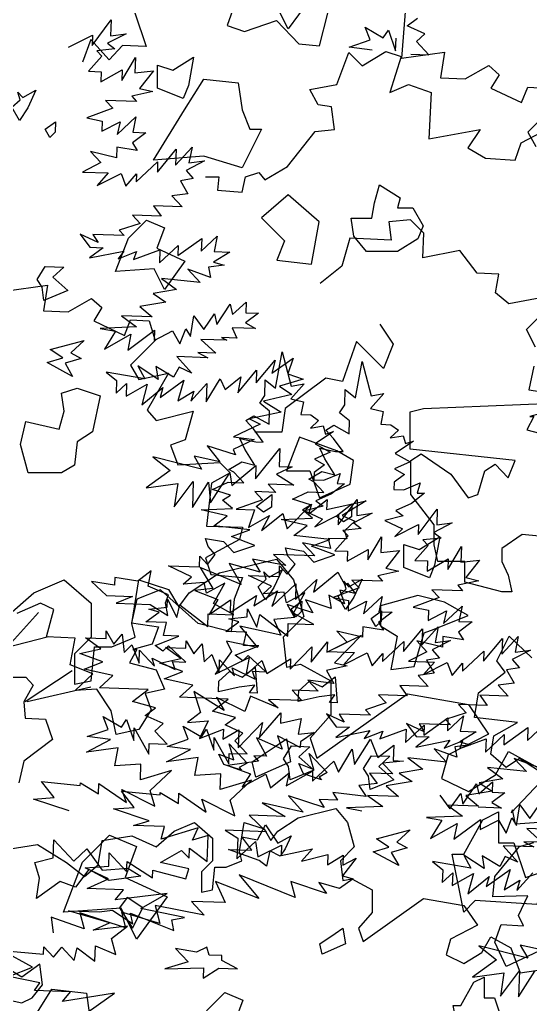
# Model space of a CAD drawing. Header units: inches. Extents: x -11 to 128, y 7 to 56.
# Drawn here: x 62.8205 to 63.0562, y 22.5156 to 22.9699 of the extents above; entities that cross this region are included whole.
import ezdxf

# ---------------------------------------------------------------- set-up
doc = ezdxf.new("R2010")
doc.units = ezdxf.units.IN
doc.header["$MEASUREMENT"] = 0
doc.layers.add('CAY', color=94, linetype='Continuous')
doc.layers.add('CAY-3', color=61, linetype='Continuous')
picture_1 = doc.add_image_def('image1.jpg', size_in_pixel=(1680, 1093))

# ---------------------------------------------------------------- blocks, each defined once
blk = doc.blocks.new('A$C76451831')
at = {"layer": 'CAY'}
for p, q in [((1479.9, 1929.8), (1538.3, 1944)), ((1538.3, 1944), (1555.9, 1922.7)), ((1448.6, 1909.2), (1479.9, 1929.8)), ((1288.9, 1909.2), (1320.1, 1922.7)), ((1320.1, 1922.7), (1347.8, 1898.6)), ((1389.7, 1877.9), (1396.8, 1922.7)), ((1396.8, 1922.7), (1427.4, 1912.7)), ((1427.4, 1912.7), (1438, 1895)), ((1555.9, 1922.7), (1566.6, 1885)), ((1261.1, 1885), (1288.9, 1909.2)), ((1438, 1895), (1448.6, 1909.2)), ((1347.8, 1898.6), (1347.8, 1863.8)), ((1566.6, 1885), (1545.3, 1863.8)), ((1393.2, 1863.8), (1389.7, 1877.9)), ((1347.8, 1863.8), (1330.7, 1846.6)), ((1369, 1853.7), (1393.2, 1863.8)), ((1545.3, 1863.8), (1548.9, 1833.1)), ((1347.8, 1818.9), (1351.4, 1853.7)), ((1351.4, 1853.7), (1369, 1853.7)), ((1330.7, 1846.6), (1330.7, 1815.4)), ((1548.9, 1833.1), (1563, 1836)), ((1563, 1836), (1594.3, 1818.9)), ((1330.7, 1815.4), (1347.8, 1818.9)), ((1594.3, 1818.9), (1594.3, 1784.1)), ((1580.1, 1739.3), (1673.3, 1805.4)), ((1673.3, 1805.4), (1735.8, 1794.7)), ((1735.8, 1794.7), (1756.4, 1764.1)), ((1594.3, 1784.1), (1573, 1759.9)), ((1756.4, 1764.1), (1715.1, 1742.8)), ((4659.2, 1730), (4666, 1767.4)), ((4666, 1767.4), (4675.2, 1732.1)), ((1573, 1759.9), (1580.1, 1739.3)), ((1715.1, 1742.8), (1708.1, 1718.6)), ((1763.5, 1722.2), (1777.1, 1746.4)), ((1777.1, 1746.4), (1808.3, 1729.3)), ((4648.1, 1722.6), (4648.6, 1738.5)), ((4648.6, 1738.5), (4659.2, 1730)), ((4688.4, 1734.4), (4674.7, 1719)), ((4675.2, 1732.1), (4688.4, 1734.4)), ((1735.8, 1705.1), (1763.5, 1722.2)), ((4642.8, 1714.7), (4648.1, 1722.6)), ((1708.1, 1718.6), (1735.8, 1705.1)), ((4653, 1706.2), (4642.8, 1714.7)), ((4674.7, 1719), (4687.7, 1715.8)), ((4687.7, 1715.8), (4685, 1702.8)), ((4628.6, 1696.6), (4636.9, 1701.7)), ((4636.9, 1701.7), (4652.5, 1693)), ((4652.5, 1693), (4653, 1706.2)), ((4685, 1702.8), (4695.4, 1702.4)), ((4695.4, 1702.4), (4703.4, 1696.7)), ((4636.5, 1688.1), (4628.6, 1696.6)), ((4703.4, 1696.7), (4694.9, 1688.8)), ((4694.9, 1688.8), (4708.2, 1691.1)), ((4708.2, 1691.1), (4710.6, 1682.8)), ((4646.4, 1674.6), (4636.5, 1688.1)), ((4718.8, 1685.3), (4699.8, 1672.8)), ((4710.6, 1682.8), (4718.8, 1685.3)), ((4627.6, 1667.1), (4622.5, 1678.2)), ((4622.5, 1678.2), (4638.7, 1674.9)), ((4638.7, 1674.9), (4646.4, 1674.6)), ((4699.8, 1672.8), (4715.4, 1664.1)), ((4637.9, 1650.9), (4627.6, 1667.1)), ((4715.4, 1664.1), (4699.3, 1656.9)), ((4611, 1646.4), (4624.4, 1654.1)), ((4624.4, 1654.1), (4637.9, 1650.9)), ((4709.5, 1651.1), (4698.8, 1643.4)), ((4699.3, 1656.9), (4709.5, 1651.1)), ((4616.3, 1643.5), (4611, 1646.4)), ((4626.4, 1632.7), (4616.3, 1643.5)), ((4698.8, 1643.4), (4698.5, 1635.7)), ((4708.9, 1635.3), (4725.5, 1642.4)), ((4725.5, 1642.4), (4722.4, 1632.1)), ((4594.4, 1625.7), (4610.5, 1633.3)), ((4610.5, 1633.3), (4626.4, 1632.7)), ((4698.5, 1635.7), (4708.9, 1635.3)), ((4730.1, 1631.8), (4716.6, 1621.4)), ((4722.4, 1632.1), (4730.1, 1631.8)), ((4612.8, 1620.1), (4594.4, 1625.7)), ((4604.5, 1614.9), (4612.8, 1620.1)), ((4716.6, 1621.4), (4700.5, 1614.3)), ((4615, 1606.4), (4604.5, 1614.9)), ((4700.5, 1614.3), (4708, 1608.6)), ((4723.6, 1589.4), (4743.1, 1615.5)), ((4743.1, 1615.5), (4742.6, 1599.2)), ((4582.8, 1604.8), (4615, 1606.4)), ((4609.3, 1598.9), (4582.8, 1604.8)), ((4708, 1608.6), (4689.3, 1603.8)), ((4689.3, 1603.8), (4707.5, 1595.4)), ((4699.6, 1587.6), (4724, 1599.9)), ((4724, 1599.9), (4723.6, 1589.4)), ((4758.5, 1601.4), (4739.6, 1591.6)), ((4742.6, 1599.2), (4758.5, 1601.4)), ((4595.8, 1588.5), (4609.3, 1598.9)), ((4707.5, 1595.4), (4699.6, 1587.6)), ((4739.6, 1591.6), (4747.1, 1585.9)), ((4632.8, 1584.5), (4595.8, 1588.5)), ((4614, 1577.4), (4632.8, 1584.5)), ((4747.1, 1585.9), (4728.4, 1583.8)), ((4728.4, 1583.8), (4733.7, 1578.2)), ((4587.2, 1575.6), (4605.7, 1572.3)), ((4589.7, 1567.4), (4587.2, 1575.6)), ((4605.7, 1572.3), (4616.2, 1561)), ((4637.7, 1568.4), (4614, 1577.4)), ((4733.7, 1578.2), (4720, 1562.8)), ((4754.1, 1553.5), (4768.1, 1577)), ((4768.1, 1577), (4767.5, 1561.2)), ((4589, 1548.8), (4597.1, 1559)), ((4597.1, 1559), (4589.7, 1567.4)), ((4616.2, 1561), (4637.7, 1568.4)), ((4720, 1562.8), (4733.1, 1562.4)), ((4732.8, 1552), (4754.5, 1564.3)), ((4733.1, 1562.4), (4732.8, 1552)), ((4754.5, 1564.3), (4754.1, 1553.5)), ((4767.5, 1561.2), (4786.6, 1563.2)), ((4786.6, 1563.2), (4772.4, 1545.1)), ((4580.8, 1546.4), (4581.1, 1557.2)), ((4581.1, 1557.2), (4589, 1548.8)), ((4572.7, 1536.2), (4549.1, 1547.5)), ((4549.1, 1547.5), (4580.8, 1546.4)), ((4785.9, 1541.9), (4764.4, 1537.2)), ((4772.4, 1545.1), (4785.9, 1541.9)), ((4564.3, 1528.4), (4572.7, 1536.2)), ((4585.6, 1530.3), (4564.3, 1528.4)), ((4588, 1519.4), (4585.6, 1530.3)), ((4606.9, 1529.6), (4588, 1519.4)), ((4595.3, 1508.7), (4606.9, 1529.6)), ((4769.2, 1531.6), (4737.5, 1532.7)), ((4737.5, 1532.7), (4745, 1524.8)), ((4764.4, 1537.2), (4769.2, 1531.6)), ((4745, 1524.8), (4718.3, 1514.8)), ((4547.6, 1504.9), (4547.9, 1513.1)), ((4547.9, 1513.1), (4557.6, 1494.1)), ((4616.2, 1497.1), (4595.3, 1508.7)), ((4718.3, 1514.8), (4734.1, 1511.6)), ((4734.1, 1511.6), (4733.7, 1501.1)), ((4733.7, 1501.1), (4752.6, 1510.9)), ((4749.5, 1497.9), (4768.7, 1515.8)), ((4752.6, 1510.9), (4749.5, 1497.9)), ((4768.7, 1515.8), (4765.4, 1500)), ((4525.8, 1489.8), (4539.3, 1499.8)), ((4528.9, 1502.9), (4547.6, 1504.9)), ((4539.3, 1499.8), (4528.9, 1502.9)), ((4557.6, 1494.1), (4560.8, 1507.2)), ((4560.8, 1507.2), (4589.5, 1484.9)), ((4589.5, 1484.9), (4589.9, 1498)), ((4589.9, 1498), (4616.2, 1497.1)), ((4779, 1499.6), (4765, 1489.2)), ((4765.4, 1500), (4779, 1499.6)), ((4547, 1489.1), (4525.8, 1489.8)), ((4543.8, 1475.6), (4547, 1489.1)), ((4765, 1489.2), (4770.2, 1481.3)), ((4484.8, 1472.7), (4485.1, 1480.4)), ((4485.1, 1480.4), (4492.8, 1466.9)), ((4722.1, 1480.2), (4732.6, 1469)), ((4748.6, 1473.9), (4722.1, 1480.2)), ((4749, 1484.7), (4748.6, 1473.9)), ((4770.2, 1481.3), (4749, 1484.7)), ((4790.7, 1459.3), (4810.1, 1482.6)), ((4809.5, 1466.3), (4826.5, 1484.8)), ((4810.1, 1482.6), (4809.5, 1466.3)), ((4826.5, 1484.8), (4823.2, 1468.6)), ((4463.6, 1473.4), (4484.8, 1472.7)), ((4479.5, 1462), (4463.6, 1473.4)), ((4492.8, 1466.9), (4501.3, 1477.1)), ((4501.3, 1477.1), (4503.4, 1458.4)), ((4535.3, 1465.5), (4559.7, 1475)), ((4559.7, 1475), (4543.8, 1475.6)), ((4732.6, 1469), (4713.7, 1459.2)), ((4769, 1449.1), (4791.1, 1469.7)), ((4791.1, 1469.7), (4790.7, 1459.3)), ((4839.1, 1470.7), (4820.2, 1461)), ((4823.2, 1468.6), (4839.1, 1470.7)), ((4458, 1457.3), (4479.5, 1462)), ((4481.7, 1448.7), (4458, 1457.3)), ((4503.4, 1458.4), (4511.4, 1466.3)), ((4511.4, 1466.3), (4518.8, 1447.4)), ((4518.8, 1447.4), (4519.3, 1460.6)), ((4519.3, 1460.6), (4534.6, 1444.2)), ((4543.3, 1459.7), (4535.3, 1465.5)), ((4548.9, 1465), (4543.3, 1459.7)), ((4566.9, 1448.5), (4548.9, 1465)), ((4713.7, 1459.2), (4740.4, 1458.3)), ((4740.4, 1458.3), (4729, 1445.5)), ((4729, 1445.5), (4753.5, 1457.8)), ((4753.5, 1457.8), (4758.5, 1444.5)), ((4758.5, 1444.5), (4769.3, 1457.3)), ((4769.3, 1457.3), (4769, 1449.1)), ((4820.2, 1461), (4827.6, 1452.5)), ((4462.4, 1441.3), (4481.7, 1448.7)), ((4534.6, 1444.2), (4532.2, 1452.4)), ((4532.2, 1452.4), (4555.8, 1440.7)), ((4555.8, 1440.7), (4553.3, 1449)), ((4553.3, 1449), (4566.9, 1448.5)), ((4827.6, 1452.5), (4814.4, 1450.3)), ((4814.4, 1450.3), (4822.1, 1436.9)), ((4491.7, 1434.8), (4462.4, 1441.3)), ((4478.1, 1422.1), (4491.7, 1434.8)), ((4822.1, 1436.9), (4805.7, 1434.7)), ((4805.7, 1434.7), (4816.2, 1423.5)), ((4528.3, 1420.4), (4478.1, 1422.1)), ((4512, 1407.8), (4528.3, 1420.4)), ((4786.8, 1424.5), (4794.5, 1413.8)), ((4816.2, 1423.5), (4786.8, 1424.5)), ((4535.8, 1401.5), (4512, 1407.8)), ((4794.5, 1413.8), (4765.1, 1414.8)), ((4765.1, 1414.8), (4773, 1406.4)), ((4525.1, 1393.7), (4535.8, 1401.5)), ((4773, 1406.4), (4751.5, 1399.4)), ((4751.5, 1399.4), (4756.7, 1393.8)), ((4487, 1379.2), (4482, 1392.5)), ((4482, 1392.5), (4500.7, 1381.4)), ((4500.7, 1381.4), (4505.9, 1389.4)), ((4505.9, 1389.4), (4513.4, 1367.9)), ((4543.4, 1385.4), (4525.1, 1393.7)), ((4711.4, 1395.4), (4721.4, 1381.9)), ((4729.7, 1386.6), (4711.4, 1395.4)), ((4724.6, 1394.9), (4729.7, 1386.6)), ((4756.7, 1393.8), (4724.6, 1394.9)), ((4811.7, 1373.3), (4836.3, 1391)), ((4835.9, 1377.9), (4852.3, 1393.2)), ((4836.3, 1391), (4835.9, 1377.9)), ((4852.3, 1393.2), (4849, 1377.4)), ((4465.5, 1371.8), (4487, 1379.2)), ((4513.4, 1367.9), (4513.8, 1381)), ((4513.8, 1381), (4528.7, 1353.7)), ((4535, 1377.5), (4543.4, 1385.4)), ((4547.7, 1363.9), (4535, 1377.5)), ((4735, 1381.4), (4721, 1371)), ((4721, 1371), (4756.1, 1378)), ((4721.4, 1381.9), (4735, 1381.4)), ((4756.1, 1378), (4750.4, 1370)), ((4750.4, 1370), (4769.3, 1377.5)), ((4766.3, 1369.4), (4793.3, 1379.4)), ((4769.3, 1377.5), (4766.3, 1369.4)), ((4792.9, 1365.8), (4812.1, 1383.7)), ((4793.3, 1379.4), (4792.9, 1365.8)), ((4812.1, 1383.7), (4811.7, 1373.3)), ((4865.3, 1376.9), (4848.6, 1366.6)), ((4849, 1377.4), (4865.3, 1376.9)), ((4464.9, 1355.9), (4489.4, 1368.7)), ((4489.4, 1368.7), (4465.5, 1371.8)), ((4848.6, 1366.6), (4859.4, 1363.5)), ((4497.2, 1360.3), (4464.9, 1355.9)), ((4493.9, 1341.8), (4497.2, 1360.3)), ((4528.7, 1353.7), (4529.1, 1364.6)), ((4529.1, 1364.6), (4547.7, 1363.9)), ((4822.1, 1359.3), (4834.8, 1345.7)), ((4845.4, 1350.8), (4822.1, 1359.3)), ((4859.4, 1363.5), (4843.5, 1361.3)), ((4843.5, 1361.3), (4845.4, 1350.8)), ((4834.8, 1345.7), (4795, 1349.9)), ((4795, 1349.9), (4810.5, 1338.4)), ((4520.7, 1343.6), (4493.9, 1341.8)), ((4520.1, 1327.3), (4520.7, 1343.6)), ((4552.2, 1337), (4520.1, 1327.3)), ((4530.1, 1316.5), (4552.2, 1337)), ((4810.5, 1338.4), (4786.3, 1334.3)), ((4431.5, 1309.1), (4418.5, 1325.8)), ((4418.5, 1325.8), (4458.3, 1321.7)), ((4786.3, 1334.3), (4799.6, 1325.7)), ((4458.3, 1321.7), (4458.4, 1324.4)), ((4458.4, 1324.4), (4477, 1312.9)), ((4477, 1312.9), (4477.4, 1323.8)), ((4477.4, 1323.8), (4505.7, 1304.2)), ((4501.2, 1317.5), (4535, 1300.5)), ((4505.7, 1304.2), (4501.2, 1317.5)), ((4535, 1300.5), (4530.1, 1316.5)), ((4799.6, 1325.7), (4772.7, 1321.2)), ((4772.7, 1321.2), (4785.5, 1310.3)), ((4851.8, 1302.5), (4865.7, 1323.4)), ((4865.7, 1323.4), (4868.1, 1312.9)), ((4868.1, 1312.9), (4882.1, 1325.5)), ((4882.1, 1325.5), (4881.7, 1314.6)), ((4410.2, 1307.5), (4431.5, 1309.1)), ((4446.9, 1295.4), (4410.2, 1307.5)), ((4753.8, 1311.4), (4769.3, 1300)), ((4785.5, 1310.3), (4753.8, 1311.4)), ((4828.1, 1311.5), (4838.5, 1297.6)), ((4838.5, 1297.6), (4849.5, 1313.5)), ((4849.5, 1313.5), (4851.8, 1302.5)), ((4894.8, 1314.2), (4881.4, 1304.2)), ((4881.7, 1314.6), (4894.8, 1314.2)), ((4682.3, 1288.4), (4721.2, 1297.8)), ((4721.2, 1297.8), (4733, 1283.7)), ((4769.3, 1300), (4732.1, 1298.6)), ((4732.1, 1298.6), (4747.8, 1295.7)), ((4891.6, 1298.4), (4867.6, 1299.3)), ((4881.4, 1304.2), (4891.6, 1298.4)), ((4661.5, 1274.6), (4682.3, 1288.4)), ((4554.9, 1274.6), (4575.8, 1283.7)), ((4575.8, 1283.7), (4594.3, 1267.5)), ((4622.2, 1253.8), (4626.9, 1283.7)), ((4626.9, 1283.7), (4647.3, 1277)), ((4647.3, 1277), (4654.4, 1265.2)), ((4733, 1283.7), (4740.1, 1258.5)), ((4476.7, 1240), (4481, 1265.2)), ((4481, 1265.2), (4511.3, 1269.9)), ((4511.3, 1269.9), (4536.5, 1258.5)), ((4536.5, 1258.5), (4554.9, 1274.6)), ((4594.3, 1267.5), (4594.3, 1244.3)), ((4654.4, 1265.2), (4661.5, 1274.6)), ((4384.3, 1256.1), (4414.2, 1260.8)), ((4414.2, 1260.8), (4444.1, 1242.4)), ((4740.1, 1258.5), (4725.9, 1244.3)), ((4624.5, 1244.3), (4622.2, 1253.8)), ((4444.1, 1242.4), (4462.6, 1228.2)), ((4462.6, 1228.2), (4476.7, 1240)), ((4594.3, 1244.3), (4582.9, 1232.9)), ((4594.3, 1214.4), (4596.6, 1237.6)), ((4596.6, 1237.6), (4608.4, 1237.6)), ((4608.4, 1237.6), (4624.5, 1244.3)), ((4725.9, 1244.3), (4728.3, 1223.9)), ((4582.9, 1232.9), (4582.9, 1212.1)), ((4728.3, 1223.9), (4737.7, 1225.8)), ((4737.7, 1225.8), (4758.6, 1214.4)), ((4582.9, 1212.1), (4594.3, 1214.4)), ((4758.6, 1214.4), (4758.6, 1191.2)), ((4749.1, 1161.4), (4811.2, 1205.4)), ((4811.2, 1205.4), (4852.9, 1198.3)), ((4852.9, 1198.3), (4866.7, 1177.9)), ((4758.6, 1191.2), (4744.4, 1175.1)), ((4744.4, 1175.1), (4749.1, 1161.4)), ((4866.7, 1177.9), (4839.1, 1163.7)), ((4871.4, 1149.9), (4880.4, 1166.1)), ((4880.4, 1166.1), (4901.2, 1154.7)), ((4839.1, 1163.7), (4834.4, 1147.6)), ((4901.2, 1154.7), (4910.7, 1129.1)), ((4834.4, 1147.6), (4852.9, 1138.5)), ((4852.9, 1138.5), (4871.4, 1149.9)), ((4910.7, 1129.1), (4942.9, 1133.8)), ((5529.1, 946.6), (5540.7, 911.8)), ((5485, 913.1), (5504.5, 939.2)), ((5504.5, 939.2), (5503.9, 922.9)), ((5770.8, 918.6), (5765.8, 931.9)), ((5765.8, 931.9), (5784.4, 920.9)), ((5808.9, 933.2), (5819.6, 940.9)), ((5827.2, 924.8), (5808.9, 933.2)), ((5460.9, 911.2), (5485.4, 923.5)), ((5485.4, 923.5), (5485, 913.1)), ((5519.9, 925), (5501, 915.3)), ((5503.9, 922.9), (5519.9, 925)), ((5784.4, 920.9), (5789.7, 928.8)), ((5789.7, 928.8), (5797.1, 907.3)), ((5818.7, 916.9), (5827.2, 924.8)), ((5483.7, 919.1), (5475.3, 895.9)), ((5502.7, 898.1), (5483.7, 919.1)), ((5501, 915.3), (5508.5, 909.6)), ((5516.4, 912.8), (5502.7, 898.1)), ((5540.7, 911.8), (5516.4, 912.8)), ((5749.2, 911.2), (5770.8, 918.6)), ((5773.1, 908.1), (5749.2, 911.2)), ((5797.1, 907.3), (5797.6, 920.4)), ((5831.4, 903.4), (5818.7, 916.9)), ((5495.1, 901.9), (5481.4, 886.5)), ((5508.5, 909.6), (5489.8, 907.5)), ((5489.8, 907.5), (5495.1, 901.9)), ((5515.5, 877.1), (5529.5, 900.7)), ((5529.5, 900.7), (5528.9, 884.8)), ((5812.9, 904), (5831.4, 903.4)), ((5481.4, 886.5), (5494.5, 886)), ((5494.1, 875.6), (5515.9, 888)), ((5494.5, 886), (5494.1, 875.6)), ((5515.9, 888), (5515.5, 877.1)), ((5528.9, 884.8), (5548, 886.9)), ((5548, 886.9), (5533.8, 868.8)), ((5547.3, 865.6), (5525.8, 860.9)), ((5525.8, 860.9), (5530.6, 855.3)), ((5533.8, 868.8), (5547.3, 865.6)), ((5498.9, 856.4), (5506.3, 848.5)), ((5530.6, 855.3), (5498.9, 856.4)), ((5506.3, 848.5), (5479.7, 838.5)), ((5479.7, 838.5), (5495.4, 835.2)), ((5495.4, 835.2), (5495.1, 824.8)), ((5495.1, 824.8), (5514, 834.6)), ((5510.8, 821.5), (5530, 839.5)), ((5514, 834.6), (5510.8, 821.5)), ((5530, 839.5), (5526.8, 823.7)), ((5540.3, 823.2), (5526.4, 812.8)), ((5526.8, 823.7), (5540.3, 823.2)), ((5526.4, 812.8), (5531.5, 805)), ((5510, 797.5), (5483.5, 803.9)), ((5483.5, 803.9), (5494, 792.7)), ((5510.4, 808.4), (5510, 797.5)), ((5531.5, 805), (5510.4, 808.4)), ((5552.1, 782.9), (5571.5, 806.3)), ((5570.9, 790), (5587.9, 808.4)), ((5571.5, 806.3), (5570.9, 790)), ((5587.9, 808.4), (5584.6, 792.2)), ((5494, 792.7), (5475, 782.9)), ((5530.4, 772.8), (5552.4, 793.3)), ((5552.4, 793.3), (5552.1, 782.9)), ((5600.5, 794.4), (5581.6, 784.6)), ((5584.6, 792.2), (5600.5, 794.4)), ((5475, 782.9), (5501.7, 782)), ((5501.7, 782), (5490.4, 769.2)), ((5490.4, 769.2), (5514.9, 781.5)), ((5514.9, 781.5), (5519.8, 768.2)), ((5519.8, 768.2), (5530.7, 781)), ((5530.7, 781), (5530.4, 772.8)), ((5581.6, 784.6), (5589, 776.2)), ((5589, 776.2), (5575.8, 773.9)), ((5575.8, 773.9), (5583.5, 760.5)), ((5583.5, 760.5), (5567.1, 758.4)), ((5567.1, 758.4), (5577.6, 747.1)), ((5577.6, 747.1), (5548.1, 748.2)), ((5548.1, 748.2), (5555.9, 737.5)), ((5534.4, 730.1), (5512.8, 723.1)), ((5526.5, 738.5), (5534.4, 730.1)), ((5555.9, 737.5), (5526.5, 738.5)), ((5472.8, 719.1), (5482.8, 705.6)), ((5491.1, 710.3), (5472.8, 719.1)), ((5518.1, 717.5), (5485.9, 718.6)), ((5485.9, 718.6), (5491.1, 710.3)), ((5512.8, 723.1), (5518.1, 717.5)), ((5573.1, 697), (5597.7, 714.7)), ((5597.3, 701.6), (5613.7, 716.9)), ((5597.7, 714.7), (5597.3, 701.6)), ((5613.7, 716.9), (5610.4, 701.1)), ((5496.3, 705.1), (5482.4, 694.7)), ((5482.4, 694.7), (5517.5, 701.6)), ((5482.8, 705.6), (5496.3, 705.1)), ((5517.5, 701.6), (5511.8, 693.7)), ((5511.8, 693.7), (5530.6, 701.2)), ((5527.6, 693.1), (5554.7, 703.1)), ((5530.6, 701.2), (5527.6, 693.1)), ((5554.2, 689.5), (5573.5, 707.4)), ((5554.7, 703.1), (5554.2, 689.5)), ((5573.5, 707.4), (5573.1, 697)), ((5626.7, 700.5), (5610, 690.2)), ((5610.4, 701.1), (5626.7, 700.5)), ((5610, 690.2), (5620.8, 687.1)), ((5606.7, 674.5), (5583.5, 683)), ((5583.5, 683), (5596.1, 669.4)), ((5620.8, 687.1), (5604.8, 685)), ((5604.8, 685), (5606.7, 674.5)), ((5596.1, 669.4), (5556.4, 673.5)), ((5556.4, 673.5), (5571.9, 662.1)), ((5571.9, 662.1), (5547.7, 658)), ((5547.7, 658), (5561, 649.3)), ((5561, 649.3), (5534.1, 644.8)), ((5629.4, 636.5), (5643.5, 649.2)), ((5643.5, 649.2), (5643.1, 638.3)), ((5534.1, 644.8), (5546.9, 634)), ((5613.2, 626.2), (5627.1, 647)), ((5627.1, 647), (5629.4, 636.5)), ((5656.2, 637.9), (5642.7, 627.9)), ((5643.1, 638.3), (5656.2, 637.9)), ((5515.2, 635.1), (5530.7, 623.7)), ((5546.9, 634), (5515.2, 635.1)), ((5586.1, 614), (5589.5, 635.2)), ((5589.5, 635.2), (5599.9, 621.2)), ((5599.9, 621.2), (5610.9, 637.2)), ((5610.9, 637.2), (5613.2, 626.2)), ((5642.7, 627.9), (5652.9, 622.1)), ((5530.7, 623.7), (5493.4, 622.2)), ((5493.4, 622.2), (5509.2, 619.4)), ((5509.2, 619.4), (5497.7, 600.8)), ((5521.7, 599.9), (5549.1, 620.3)), ((5549.1, 620.3), (5548.8, 609.9)), ((5548.8, 609.9), (5567.7, 619.6)), ((5567.7, 619.6), (5575.4, 606.2)), ((5575.4, 606.2), (5581.3, 621.9)), ((5581.3, 621.9), (5586.1, 614)), ((5629, 622.9), (5634, 612.3)), ((5652.9, 622.1), (5629, 622.9)), ((5497.7, 600.8), (5525, 616.1)), ((5525, 616.1), (5521.7, 599.9)), ((5596.8, 610.9), (5612.2, 596.8)), ((5623.5, 610), (5596.8, 610.9)), ((5618.2, 612.9), (5623.5, 610)), ((5634, 612.3), (5618.2, 612.9)), ((5612.2, 596.8), (5593.6, 597.4)), ((5593.6, 597.4), (5603.9, 592.1)), ((5603.9, 592.1), (5572.2, 593.2)), ((5572.2, 593.2), (5587.5, 576.3)), ((5653.7, 566.3), (5673.1, 589.7)), ((5669.9, 576.2), (5691.8, 591.7)), ((5673.1, 589.7), (5669.9, 576.2)), ((5691.8, 591.7), (5686.2, 575.6)), ((5499.6, 577.1), (5510.2, 568.6)), ((5539.2, 570.3), (5499.6, 577.1)), ((5552.8, 569.8), (5532, 583.7)), ((5532, 583.7), (5539.2, 570.3)), ((5568.7, 572), (5550.5, 583.1)), ((5550.5, 583.1), (5552.8, 569.8)), ((5574.5, 582.2), (5568.7, 572)), ((5587.5, 576.3), (5574.5, 582.2)), ((5634.8, 556.1), (5654.2, 579.4)), ((5654.2, 579.4), (5653.7, 566.3)), ((5510.2, 568.6), (5509.7, 555.5)), ((5554.9, 551.2), (5579.5, 568.9)), ((5579.5, 568.9), (5573.3, 547.8)), ((5602.3, 546.8), (5616.7, 570.3)), ((5616.7, 570.3), (5621.8, 559.3)), ((5621.8, 559.3), (5638.1, 572.3)), ((5638.1, 572.3), (5634.8, 556.1)), ((5701.9, 570.1), (5677.6, 562.8)), ((5686.2, 575.6), (5701.9, 570.1)), ((5509.7, 555.5), (5520.5, 565.5)), ((5520.5, 565.5), (5520, 552.4)), ((5520, 552.4), (5541.7, 564.8)), ((5541.7, 564.8), (5536, 543.7)), ((5536, 543.7), (5557.9, 561.5)), ((5557.9, 561.5), (5554.9, 551.2)), ((5573.3, 547.8), (5589.5, 557.7)), ((5586.4, 547.4), (5602.9, 565.4)), ((5589.5, 557.7), (5586.4, 547.4)), ((5602.9, 565.4), (5602.3, 546.8)), ((5677.6, 562.8), (5690.5, 554.2)), ((5690.5, 554.2), (5661.2, 547.5)), ((5661.2, 547.5), (5679.4, 536)), ((5683.6, 539.8), (5680.1, 515.6)), ((5679.4, 536), (5647, 529.4)), ((5647, 529.4), (5657.7, 523.6)), ((5657.7, 523.6), (5630.5, 510.9)), ((5651.7, 507.9), (5630, 497.8)), ((5630.5, 510.9), (5651.7, 507.9)), ((5680.1, 515.6), (5652.4, 515.6)), ((5632.6, 492.3), (5603.4, 501.4)), ((5603.4, 501.4), (5616.4, 485.1)), ((5630, 497.8), (5632.6, 492.3)), ((5653, 467.5), (5678.1, 498.8)), ((5678.1, 498.8), (5677.5, 480.3)), ((5597.6, 477.6), (5547.3, 490.2)), ((5547.3, 490.2), (5565.4, 476)), ((5589.9, 491), (5597.6, 477.6)), ((5616.4, 485.1), (5589.9, 491)), ((5565.4, 476), (5540.7, 458.3)), ((5628.7, 460.7), (5653.5, 481.1)), ((5653.5, 481.1), (5653, 467.5)), ((5690.6, 479.8), (5674.5, 472.2)), ((5677.5, 480.3), (5690.6, 479.8)), ((5606.8, 442.8), (5626.5, 473.9)), ((5626.5, 473.9), (5628.7, 460.7)), ((5674.5, 472.2), (5692.6, 461.1)), ((5540.7, 458.3), (5573.1, 462.6)), ((5569.5, 438.7), (5589, 464.8)), ((5573.1, 462.6), (5569.5, 438.7)), ((5589, 464.8), (5588.1, 438)), ((5588.1, 438), (5604.8, 464.2)), ((5604.8, 464.2), (5606.8, 442.8)), ((5665.9, 462.1), (5673.8, 453.6)), ((5692.6, 461.1), (5665.9, 462.1)), ((5660.4, 445.9), (5633.3, 436.5)), ((5652.5, 454.4), (5660.4, 445.9)), ((5673.8, 453.6), (5652.5, 454.4)), ((5707.5, 431.2), (5726.6, 446.4)), ((5726.6, 446.4), (5726.2, 435.9)), ((5633.3, 436.5), (5651.9, 435.8)), ((5651.9, 435.8), (5645.8, 417.4)), ((5685.6, 416.1), (5710.5, 441.5)), ((5710.5, 441.5), (5707.5, 431.2)), ((5726.2, 435.9), (5766.8, 445)), ((5766.8, 445), (5742.3, 429.9)), ((5645.8, 417.4), (5667.5, 429.8)), ((5659.3, 414.3), (5681.2, 432.1)), ((5667.5, 429.8), (5659.3, 414.3)), ((5681.2, 432.1), (5685.6, 416.1)), ((5742.3, 429.9), (5755.2, 424.1)), ((5755.2, 424.1), (5744.5, 414)), ((5746.9, 405.8), (5727.9, 406.4)), ((5727.9, 406.4), (5730.2, 395.9)), ((5744.5, 414), (5746.9, 405.8)), ((5701.4, 401.9), (5714.1, 388.3)), ((5730.2, 395.9), (5701.4, 401.9)), ((5650.1, 385.1), (5657.8, 371.7)), ((5684.3, 378.5), (5650.1, 385.1)), ((5714.1, 388.3), (5671.6, 389.8)), ((5671.6, 389.8), (5684.3, 378.5)), ((5596.3, 376.6), (5609.2, 354.8)), ((5638.3, 358.8), (5596.3, 376.6)), ((5625.9, 380.5), (5638.3, 358.8)), ((5657.8, 371.7), (5625.9, 380.5)), ((5712.8, 351.2), (5737.6, 371.6)), ((5737.6, 371.6), (5745.2, 357.8)), ((5609.2, 354.8), (5590.5, 352.7)), ((5669.7, 336.4), (5694.5, 359.5)), ((5694, 343.7), (5716, 364.2)), ((5694.5, 359.5), (5694, 343.7)), ((5716, 364.2), (5712.8, 351.2)), ((5745.2, 357.8), (5747.6, 360.4)), ((5747.6, 360.4), (5755.4, 349.7)), ((5590.5, 352.7), (5614.2, 343.7)), ((5626.9, 330.2), (5654.2, 347.8)), ((5651.2, 337), (5675.7, 352.5)), ((5654.2, 347.8), (5651.2, 337)), ((5675.7, 352.5), (5669.7, 336.4)), ((5744.6, 339.2), (5728.6, 347.9)), ((5728.6, 347.9), (5730.8, 334.2)), ((5755.4, 349.7), (5739.6, 353)), ((5739.6, 353), (5744.6, 339.2)), ((5614.2, 343.7), (5605.5, 328.2)), ((5605.5, 328.2), (5627.4, 343.3)), ((5627.4, 343.3), (5626.9, 330.2)), ((5712.1, 329.9), (5685.6, 338.5)), ((5685.6, 338.5), (5693.3, 325.1)), ((5730.8, 334.2), (5704.4, 343.3)), ((5704.4, 343.3), (5712.1, 329.9)), ((5693.3, 325.1), (5672, 323.1)), ((5636.8, 316.2), (5655.1, 294.3)), ((5679.1, 307), (5636.8, 316.2)), ((5672, 323.1), (5679.1, 307)), ((5726.5, 289.5), (5762, 306.9)), ((5762, 306.9), (5734.3, 278.4)), ((5623.2, 300.8), (5628.2, 290.2)), ((5655.1, 294.3), (5623.2, 300.8)), ((5688.7, 271.8), (5710.9, 295)), ((5710.3, 279.2), (5726.9, 299.9)), ((5710.9, 295), (5710.3, 279.2)), ((5726.9, 299.9), (5726.5, 289.5)), ((5628.2, 290.2), (5611.5, 266.8)), ((5611.5, 266.8), (5646.6, 284.1)), ((5646.6, 284.1), (5643.2, 265.7)), ((5643.2, 265.7), (5659.6, 281)), ((5659.6, 281), (5664.6, 267.6)), ((5664.6, 267.6), (5689.1, 282.7)), ((5689.1, 282.7), (5688.7, 271.8)), ((5747.3, 275.2), (5725.9, 270.5)), ((5734.3, 278.4), (5747.3, 275.2)), ((5725.9, 270.5), (5733.6, 257.1)), ((5733.6, 257.1), (5706.9, 260.7)), ((5706.9, 260.7), (5717.4, 249.5)), ((5620.7, 229.3), (5589.6, 249)), ((5589.6, 249), (5596.6, 227.4)), ((5647.9, 244.2), (5641.9, 228.5)), ((5676.5, 232.3), (5647.9, 244.2)), ((5717.4, 249.5), (5690.7, 250.4)), ((5690.7, 250.4), (5700.8, 239.6)), ((5641.9, 228.5), (5613, 242.7)), ((5613, 242.7), (5620.7, 229.3)), ((5700.8, 239.6), (5666.4, 240.8)), ((5666.4, 240.8), (5676.5, 232.3)), ((5596.6, 227.4), (5583.1, 217)), ((5656.8, 201.3), (5679, 227.2)), ((5679, 227.2), (5678.7, 216.4)), ((5583.1, 217), (5604.4, 219)), ((5604.4, 219), (5595.6, 200.7)), ((5635.2, 191.1), (5660.1, 217)), ((5660.1, 217), (5656.8, 201.3)), ((5678.7, 216.4), (5700.1, 221.1)), ((5700.1, 221.1), (5696.9, 205.3)), ((5595.6, 200.7), (5620, 210.3)), ((5620, 210.3), (5619.6, 199.9)), ((5619.6, 199.9), (5635.8, 209.7)), ((5635.8, 209.7), (5635.2, 191.1)), ((5699.1, 191.6), (5675.5, 203.3)), ((5675.5, 203.3), (5680.4, 189.6)), ((5696.9, 205.3), (5713.2, 207)), ((5713.2, 207), (5699.3, 197.1)), ((5654.1, 201.4), (5664.3, 182.4)), ((5680.4, 189.6), (5654.1, 201.4)), ((5699.3, 197.1), (5699.1, 191.6)), ((5754.7, 173.8), (5771.4, 200)), ((5771.4, 200), (5778.9, 181.1)), ((5778.9, 181.1), (5795.2, 193.7)), ((5795.2, 193.7), (5794.7, 177.9)), ((5651.2, 182.9), (5656, 177.3)), ((5664.3, 182.4), (5651.2, 182.9)), ((5738.5, 166.2), (5752.5, 189.8)), ((5752.5, 189.8), (5754.7, 173.8)), ((5656, 177.3), (5624.1, 172.9)), ((5624.1, 172.9), (5647.8, 164.4)), ((5711.5, 156.8), (5733.5, 177.3)), ((5733.5, 177.3), (5738.5, 166.2)), ((5805.1, 177.5), (5783.7, 175.5)), ((5783.7, 175.5), (5794.2, 164.3)), ((5794.7, 177.9), (5805.1, 177.5)), ((5647.8, 164.4), (5639.2, 151.1)), ((5639.2, 151.1), (5663.7, 163.9)), ((5663.7, 163.9), (5668.6, 150.1)), ((5668.6, 150.1), (5687.7, 165.3)), ((5684.6, 152.2), (5711.8, 167.2)), ((5687.7, 165.3), (5684.6, 152.2)), ((5711.8, 167.2), (5711.5, 156.8)), ((5794.2, 164.3), (5770.2, 165.1)), ((5770.2, 165.1), (5778, 154.4)), ((5778, 154.4), (5759.3, 152.4)), ((5759.3, 152.4), (5766.7, 141.2)), ((5723.7, 129.6), (5686.9, 141.7)), ((5686.9, 141.7), (5702.2, 124.9)), ((5766.7, 141.2), (5732.4, 145.1)), ((5732.4, 145.1), (5737.5, 137.3)), ((5702.2, 124.9), (5659.9, 134.5)), ((5659.9, 134.5), (5683.5, 120.6)), ((5737.5, 137.3), (5718.5, 137.9)), ((5718.5, 137.9), (5723.7, 129.6)), ((5646.4, 121.9), (5664.3, 104.9)), ((5683.5, 120.6), (5646.4, 121.9)), ((5621.8, 106.4), (5634.7, 98.2)), ((5664.3, 104.9), (5621.8, 106.4)), ((5634.7, 98.2), (5633.9, 77)), ((5633.9, 77), (5653.1, 94.9)), ((5653.1, 94.9), (5655.3, 78.9)), ((5655.3, 78.9), (5679.7, 91.2)), ((5679.7, 91.2), (5679.3, 80.4)), ((5679.3, 80.4), (5711.8, 87.4)), ((5711.8, 87.4), (5700.4, 74.6)), ((5700.4, 74.6), (5727.4, 81.4)), ((5727.4, 81.4), (5727.1, 71)), ((5727.1, 71), (5743.3, 80.8)), ((5756.7, 77.6), (5742.5, 59.6)), ((5743.3, 80.8), (5742.9, 70.4)), ((5742.9, 70.4), (5756.7, 77.6)), ((5656.5, 36.3), (5611.8, 53.7)), ((5611.8, 53.7), (5621.9, 32)), ((5693.7, 37.2), (5636.1, 60.6)), ((5636.1, 60.6), (5656.5, 36.3)), ((5726, 41.5), (5689.3, 53.7)), ((5689.3, 53.7), (5693.7, 37.2)), ((5739.3, 46.5), (5718.3, 52.7)), ((5718.3, 52.7), (5726, 41.5)), ((5753.3, 56.5), (5739.3, 46.5)), ((5742.5, 59.6), (5753.3, 56.5)), ((5621.9, 32), (5587.1, 33.3)), ((5587.1, 33.3), (5600.2, 19.2)), ((5472.5, 21.4), (5476.9, 4.9)), ((5519.5, 6.1), (5472.5, 21.4)), ((5515.1, 22.2), (5519.5, 6.1)), ((5554.6, 10.4), (5515.1, 22.2)), ((5600.2, 19.2), (5549.8, 29.1)), ((5549.8, 29.1), (5554.6, 10.4)), ((5476.9, 4.9), (5442.9, 17)), ((5442.9, 17), (5445, 1))]:
    blk.add_line(p, q, dxfattribs=at)
for points in [[(4622.1, 2138.6), (4609.4, 2102.8), (4627.3, 2096.4), (4660, 2108), (4683.2, 2083.8), (4704.3, 2081.7), (4712.8, 2115.4)], [(4794, 2138.6), (4788.7, 2069), (4833, 2075.3), (4828.8, 2049), (4854.1, 2047.9), (4878.3, 2061.6), (4888.9, 2052.1), (4880.5, 2038.4), (4912.1, 2023.7), (4918.4, 2039.5), (4937.4, 2038.4)], [(4943.7, 2018.4), (4918.4, 1993.1), (4926.9, 1978.3)], [(4924.8, 1752.6), (4919.5, 1728.3), (4946.9, 1724.1)], [(4940.6, 1706.2), (4920.5, 1700.9), (4924.8, 1700.9), (4917.4, 1687.2), (4944.8, 1679.8)], [(4930, 1151.2), (4896.3, 1135.4), (4884.7, 1160.7), (4891, 1178.6), (4914.2, 1177.5), (4908.9, 1188.1), (4918.4, 1208.1), (4882.5, 1207.1), (4884.7, 1228.2), (4910, 1258.8), (4924.7, 1263)], [(4939.5, 1284.1), (4905.7, 1282), (4902.6, 1296.7), (4901.5, 1293.6), (4937.4, 1331.5), (4910, 1349.5), (4896.3, 1340), (4880.4, 1353.7), (4883.6, 1372.7), (4907.9, 1386.4), (4863.6, 1391.6), (4867.8, 1417), (4895.2, 1438.1), (4886.8, 1449.7), (4899.4, 1475), (4922.6, 1452.8)], [(4680, 1494.9), (4675.3, 1503.2), (4686, 1511), (4685.6, 1500.1), (4680, 1494.9)], [(1102.7, 1284), (1147, 1290.3), (1142.7, 1263.9), (1168.1, 1262.9), (1192.3, 1276.6), (1202.9, 1267.1), (1194.4, 1253.4), (1226.1, 1238.6), (1232.4, 1254.5), (1251.4, 1253.4), (1257.7, 1233.4), (1232.4, 1208), (1240.8, 1193.3), (1271.4, 1199.6), (1249.3, 1161.6), (1258.8, 1151.1), (1296.7, 1160.6), (1288.3, 1131.1), (1273.5, 1125.8), (1280.9, 1105.7), (1324.2, 1107.9), (1334.7, 1097.3), (1315.7, 1086.8), (1310.4, 1042.5), (1347.4, 1041.4), (1344.2, 1028.7), (1309.4, 1009.8), (1314.7, 992.9), (1347.4, 989.7), (1338.9, 967.6), (1335.8, 933.8), (1302, 942.3), (1263, 977.1), (1238.7, 967.6), (1233.4, 943.3), (1260.9, 939.1), (1254.5, 921.2), (1234.5, 915.9), (1238.7, 915.9), (1231.3, 902.2), (1258.8, 894.8), (1267.2, 874.8), (1247.2, 870.5), (1253.5, 853.7)], [(1180.5, 537.4), (1215.8, 562.4), (1162.5, 553.9), (1170.5, 564), (1133.4, 565.3), (1139.1, 573.3), (1107.2, 579.8), (1131.5, 589.4), (1100.4, 606.4), (1142.9, 602.6), (1143.1, 610.3), (1153.2, 599.5), (1161.7, 609.7), (1174.4, 596.1), (1177.5, 609.1), (1195.6, 595.3), (1196.2, 611.2), (1217.2, 602.3), (1212.8, 618.8), (1229.1, 631.3), (1194, 627.1), (1210.6, 634.7), (1168.4, 647.1), (1200.1, 646), (1213.8, 647.7), (1234.6, 633.9), (1232.3, 644.8), (1276.9, 627), (1274.6, 637.9), (1287.8, 640.2), (1242.8, 649.4), (1270.1, 664.8), (1216.4, 658.5), (1224.9, 668.7), (1187.8, 670), (1209.5, 680.1), (1185.8, 691.3), (1209.9, 693.2), (1210.4, 706.8), (1228.3, 687.6), (1228.7, 698), (1254.8, 681.2), (1255.1, 688.9), (1289.2, 680), (1292.3, 690.3), (1263.1, 696.8), (1284.8, 709.2), (1292.7, 701.2), (1293, 711.6), (1311.1, 697.8), (1312.1, 724.6), (1296, 719.7), (1301.9, 732.6), (1263.9, 720.8), (1267.1, 733.8), (1235.4, 734.9), (1251.4, 739.8), (1214.7, 752), (1236, 753.5), (1223, 770.3), (1262.8, 766.2), (1262.9, 768.9), (1281.5, 757.4), (1281.9, 768.2), (1310.2, 748.6), (1305.7, 761.9), (1339.5, 744.9), (1334.6, 760.9), (1356.7, 781.5), (1324.6, 771.7), (1325.2, 788), (1298.4, 786.2), (1301.7, 804.7), (1269.4, 800.4), (1293.9, 813.1), (1270, 816.2), (1291.5, 823.6), (1286.5, 837), (1305.2, 825.9), (1310.4, 833.9), (1317.9, 812.3), (1318.3, 825.4), (1333.2, 798.2), (1333.6, 809), (1352.2, 808.4), (1339.5, 822), (1347.9, 829.8), (1329.6, 838.2), (1340.3, 846), (1316.5, 852.2), (1332.8, 864.8), (1282.6, 866.6), (1296.2, 879.2), (1266.9, 885.7), (1286.2, 893.2), (1262.5, 901.7), (1284, 906.4), (1268.1, 917.8), (1289.3, 917.1), (1289.6, 924.8), (1297.3, 911.4), (1305.8, 921.5), (1307.9, 902.9), (1315.9, 910.7), (1323.4, 891.9), (1323.8, 905), (1339.1, 888.6), (1336.7, 896.9), (1360.3, 885.2), (1357.8, 893.4), (1371.4, 892.9), (1353.4, 909.4), (1347.8, 904.2), (1339.8, 909.9), (1364.2, 919.5), (1348.4, 920), (1351.5, 933.5), (1330.3, 934.3), (1343.8, 944.2), (1333.4, 947.3), (1352.1, 949.4), (1352.4, 957.5), (1362.1, 938.6), (1365.3, 951.6), (1394, 929.3), (1394.4, 942.4), (1420.7, 941.5), (1399.8, 953.1), (1411.4, 974), (1392.5, 963.8), (1390.1, 974.8), (1368.8, 972.8), (1377.2, 980.7), (1353.6, 991.9), (1385.3, 990.8), (1385.6, 1001.7), (1393.5, 993.3), (1401.6, 1003.4), (1394.2, 1011.8), (1391.7, 1020.1), (1410.2, 1016.7), (1420.7, 1005.5), (1442.2, 1012.9), (1418.5, 1021.8), (1437.3, 1028.9), (1400.3, 1032.9), (1413.8, 1043.3), (1387.3, 1049.2), (1419.5, 1050.8), (1409, 1059.4), (1417.3, 1064.5), (1398.9, 1070.1), (1415, 1077.7), (1430.9, 1077.2), (1420.8, 1088), (1415.5, 1090.9), (1428.9, 1098.6), (1442.4, 1095.4), (1432.1, 1111.6), (1427, 1122.6), (1443.2, 1119.4), (1450.9, 1119.1), (1441, 1132.6), (1433.1, 1141), (1441.4, 1146.2), (1457, 1137.5), (1457.5, 1150.6), (1447.3, 1159.1), (1452.6, 1167.1), (1453.1, 1182.9), (1463.7, 1174.4), (1470.5, 1211.8), (1479.7, 1176.6), (1492.9, 1178.8), (1479.2, 1163.4), (1492.2, 1160.3), (1489.5, 1147.2), (1499.9, 1146.8), (1507.9, 1141.1), (1499.4, 1133.3), (1512.7, 1135.5), (1515.1, 1127.3), (1523.3, 1129.7), (1504.3, 1117.2), (1519.9, 1108.5), (1503.8, 1101.4), (1514, 1095.6), (1503.3, 1087.8), (1503, 1080.1), (1513.4, 1079.7), (1530, 1086.9), (1526.9, 1076.5), (1534.6, 1076.3), (1521.1, 1065.9), (1505, 1058.7), (1512.5, 1053), (1493.8, 1048.2), (1512, 1039.9), (1504.1, 1032), (1528.5, 1044.3), (1528.1, 1033.9), (1547.6, 1060), (1547.1, 1043.7), (1563, 1045.8), (1544.1, 1036.1), (1551.6, 1030.3), (1532.9, 1028.3), (1538.2, 1022.7), (1524.5, 1007.3), (1537.6, 1006.8), (1537.3, 996.4), (1559, 1008.8), (1558.6, 997.9), (1572.6, 1021.5), (1572, 1005.6), (1591.1, 1007.7), (1576.9, 989.6), (1590.4, 986.4), (1568.9, 981.7), (1573.7, 976.1), (1542, 977.2), (1549.5, 969.2), (1522.8, 959.3), (1538.6, 956), (1538.2, 945.6), (1557.1, 955.4), (1554, 942.3), (1573.2, 960.2), (1569.9, 944.5), (1583.5, 944), (1569.5, 933.6), (1574.7, 925.7), (1553.5, 929.2), (1553.1, 918.3), (1526.6, 924.7), (1537.1, 913.4), (1518.2, 903.7), (1544.9, 902.7), (1533.5, 890), (1558, 902.3), (1563, 889), (1573.8, 901.7), (1573.5, 893.6), (1595.6, 914.1), (1595.2, 903.7), (1614.6, 927.1), (1614, 910.8), (1631, 929.2), (1627.7, 913), (1643.6, 915.2), (1624.7, 905.4), (1632.1, 897), (1618.9, 894.7), (1626.6, 881.3), (1610.2, 879.2), (1620.7, 867.9), (1591.3, 868.9), (1599.1, 858.2), (1569.6, 859.3), (1577.5, 850.8), (1556, 843.9), (1561.2, 838.3), (1529.1, 839.4), (1534.2, 831), (1515.9, 839.8), (1525.9, 826.3), (1539.5, 825.9), (1525.5, 815.5), (1560.6, 822.4), (1554.9, 814.4), (1573.8, 821.9), (1570.8, 813.9), (1597.8, 823.8), (1597.4, 810.2), (1616.6, 828.2), (1616.2, 817.7), (1640.9, 835.5), (1640.4, 822.3), (1656.8, 837.6)], [(1649.9, 795.3), (1626.6, 803.8), (1639.3, 790.2), (1599.5, 794.3), (1615, 782.9), (1590.8, 778.7), (1604.1, 770.1), (1577.2, 765.6), (1590, 754.7), (1558.3, 755.8), (1573.8, 744.4), (1536.6, 743), (1552.3, 740.2), (1540.8, 721.6), (1568.1, 736.9), (1564.8, 720.7), (1592.2, 741.1), (1591.9, 730.6), (1610.8, 740.4), (1618.5, 727), (1624.5, 742.7), (1629.2, 734.8), (1632.6, 756), (1643, 742), (1654, 757.9)], [(1666.6, 730.8), (1639.9, 731.7), (1655.3, 717.6), (1636.8, 718.2), (1647, 712.9), (1615.3, 714), (1630.6, 697.1), (1617.6, 703), (1611.9, 692.8), (1593.7, 703.8), (1595.9, 690.6), (1575.1, 704.5), (1582.3, 691.1), (1542.7, 697.9), (1553.3, 689.4), (1552.8, 676.3), (1563.6, 686.3), (1563.1, 673.2), (1584.9, 685.6), (1579.1, 664.5), (1601.1, 682.3), (1598, 672), (1622.6, 689.7), (1616.4, 668.6), (1632.6, 678.5), (1629.6, 668.1), (1646.1, 686.1)], [(1659.6, 605.9), (1633, 611.8), (1640.7, 598.4), (1590.4, 611), (1608.5, 596.8), (1583.9, 579.1), (1616.2, 583.4), (1612.6, 559.5), (1632.1, 585.5), (1631.2, 558.8), (1648, 585)], [(1253.5, 853.7), (1240.8, 833.6), (1217.6, 828.4), (1212.4, 852.6), (1197.6, 874.8), (1175.4, 873.7), (1193.4, 890.6), (1170.2, 900.1), (1175.4, 927.5), (1145.9, 928.6), (1153.3, 957), (1139.6, 963.4), (1115.3, 952.8)], [(1087.9, 887.4), (1124.8, 887.4), (1132.2, 879), (1122.7, 862.1), (1123.8, 845.2), (1144.9, 844.2), (1152.2, 823.1), (1122.7, 800.9), (1117.4, 778.8)], [(1137.5, 953.9), (1100.6, 912.7)], [(1484.5, 939.3), (1479.8, 947.6), (1490.5, 955.4), (1490.1, 944.5), (1484.5, 939.3)], [(1148, 928.6), (1102.7, 917)], [(1172.3, 893.7), (1123.8, 862.1)], [(1191.3, 876.9), (1125.9, 862.1)], [(5441.4, 818.5), (5436.7, 826.9), (5447.4, 834.6), (5447, 823.8), (5441.4, 818.5)]]:
    blk.add_lwpolyline(points, dxfattribs=at)
for points in [[(4784.5, 1915.2), (4800.4, 1915.2), (4810.9, 1896.7), (4805.6, 1883.5), (4784.5, 1870.3), (4752.8, 1870.3), (4739.6, 1886.1), (4737, 1904.6), (4758.1, 1904.6), (4760.8, 1920.5), (4766, 1939), (4787.2, 1925.7)], [(4507.9, 1884.3), (4526.4, 1902.8), (4544.9, 1894.9), (4536.9, 1873.7), (4566, 1860.5), (4544.9, 1831.5), (4534.3, 1852.6), (4494.7, 1850)], [(1537.1, 1751.5), (1548.9, 1759.4), (1552.9, 1735.6), (1517.3, 1719.8), (1513.3, 1735.6)], [(4396.9, 1672), (4402.2, 1695.8), (4436.5, 1687.9), (4441.8, 1706.3), (4439.1, 1724.8), (4455, 1730.1), (4478.7, 1722.2), (4470.8, 1685.2), (4455, 1674.7), (4452.3, 1650.9), (4439.1, 1643), (4404.8, 1643)], [(1750.8, 1676.2), (1766.7, 1684.2), (1766.7, 1652.5), (1782.5, 1652.5), (1794.4, 1616.8), (1818.1, 1624.8), (1806.3, 1589.1), (1742.9, 1593.1), (1731.1, 1581.2), (1719.2, 1640.6), (1731.1, 1640.6)], [(1339.1, 1632.7), (1366.8, 1660.4), (1394.5, 1648.5), (1382.7, 1616.8), (1426.2, 1597), (1394.5, 1553.5), (1378.7, 1585.2), (1319.3, 1581.2)], [(4639.1, 1608.3), (4655.4, 1620.8), (4655, 1607.7), (4646.6, 1602.6)], [(4791, 1545.5), (4791, 1569.3), (4806.8, 1564), (4827.9, 1577.2), (4822.7, 1548.1), (4817.4, 1534.9)], [(4641.2, 1525.7), (4649.6, 1533.5), (4647.2, 1541.3), (4652.4, 1535.7), (4665.8, 1543.4), (4657.5, 1525.1), (4648.9, 1512.3)], [(1287.7, 1470.3), (1307.5, 1502), (1343.1, 1498), (1347, 1470.3), (1355, 1450.5), (1366.8, 1450.5), (1347, 1410.9), (1307.5, 1422.8), (1256, 1418.8)], [(4640.1, 1416.5), (4632.4, 1416.7), (4637.7, 1424.7), (4621.8, 1422.5), (4600.3, 1417.9), (4600.7, 1428.7), (4611.9, 1438.8), (4624.8, 1432.9), (4638.3, 1443.3)], [(1418.3, 1311.9), (1426.2, 1355.4), (1394.5, 1383.2), (1366.8, 1359.4), (1390.6, 1335.6), (1382.7, 1315.8)], [(4624.2, 1337.2), (4605.8, 1343.3), (4600.8, 1353.9), (4616.4, 1347.9), (4611.6, 1364.4), (4629.9, 1344.7), (4621.6, 1340)], [(4672.4, 1341), (4667.2, 1348.9), (4675.4, 1362.2), (4694.4, 1361.5), (4683.1, 1351), (4698.5, 1337.4), (4674.2, 1327.3)], [(4522.5, 1195.9), (4506.6, 1206.4), (4498.7, 1195.9), (4511.9, 1174.8)], [(4720.4, 1169.5), (4728.3, 1174.8), (4731, 1158.9), (4707.2, 1148.4), (4704.6, 1158.9)], [(4419.5, 1116.7), (4416.9, 1137.8), (4398.4, 1124.6), (4385.2, 1132.5), (4380, 1122), (4374.7, 1103.5), (4398.4, 1098.2), (4409, 1103.5)], [(4862.9, 1119.3), (4873.5, 1124.6), (4873.5, 1103.5), (4884.1, 1103.5), (4892, 1079.7), (4907.8, 1085), (4899.9, 1061.2), (4857.7, 1063.9), (4849.7, 1055.9), (4841.8, 1095.6), (4849.7, 1095.6)], [(4588.5, 1090.3), (4606.9, 1108.8), (4625.4, 1100.8), (4617.5, 1079.7), (4646.5, 1066.5), (4625.4, 1037.5), (4614.9, 1058.6), (4575.3, 1055.9)], [(1443.6, 1052.7), (1459.9, 1065.3), (1459.5, 1052.2), (1451.1, 1047)], [(1445.7, 970.1), (1454.1, 978), (1451.7, 985.8), (1456.9, 980.2), (1470.4, 987.9), (1462, 969.6), (1453.4, 956.7)], [(5552.4, 869.2), (5552.4, 892.9), (5568.2, 887.7), (5589.3, 900.9), (5584, 871.8), (5578.8, 858.6)], [(1444.6, 860.9), (1436.9, 861.2), (1442.2, 869.2), (1426.3, 867), (1404.8, 862.3), (1405.2, 873.2), (1416.4, 883.2), (1429.3, 877.3), (1442.8, 887.7)], [(5402.6, 849.4), (5411, 857.2), (5408.6, 865), (5413.8, 859.4), (5427.2, 867.1), (5418.9, 848.8), (5410.3, 835.9)], [(1428.7, 781.7), (1410.3, 787.8), (1405.3, 798.4), (1420.9, 792.4), (1416.1, 808.9), (1434.4, 789.2), (1426.1, 784.5)], [(1476.9, 785.4), (1471.7, 793.3), (1479.9, 806.6), (1498.9, 806), (1487.6, 795.5), (1503, 781.8), (1478.7, 771.8)], [(1364.6, 698.7), (1332.9, 710.2), (1356.9, 709.4), (1346.9, 723.3), (1362.7, 720.1), (1370.9, 735.6), (1383.8, 716.6), (1397.3, 724.3), (1391.3, 710.9), (1386.1, 703.4), (1375.4, 708.7), (1372.1, 693)], [(1485.1, 721.2), (1519.8, 730.4), (1506.2, 717.8), (1516.9, 712), (1500.4, 707.1), (1508.1, 693.7), (1481.9, 707.7), (1497.9, 712.6)], [(5433.8, 664.7), (5428.6, 672.6), (5436.8, 685.9), (5455.8, 685.2), (5444.5, 674.7), (5459.9, 661), (5435.5, 651)], [(1313.2, 601.7), (1310.8, 609.9), (1300.2, 604.8), (1278.6, 608.3), (1291.7, 594.7), (1267.4, 587.4), (1307.3, 588.7), (1306.9, 577.9), (1323.2, 588.2), (1342.2, 587.5), (1326.2, 596.2), (1326.3, 601.2)], [(5441.9, 600.5), (5476.7, 609.7), (5463.1, 597), (5473.8, 591.2), (5457.3, 586.3), (5465, 572.9), (5438.7, 587), (5454.8, 591.9)], [(5560.6, 340.2), (5563.6, 348.2), (5542.6, 357.1), (5545.9, 372.9), (5532, 362.5), (5508.5, 366), (5508.2, 358.3), (5484.4, 361.9), (5499.7, 347.7), (5526.4, 346.8), (5509.9, 339.7), (5544.7, 338.5), (5562.9, 327)], [(5431.1, 57.3), (5426.2, 73.3), (5445, 78.1), (5445.6, 96.7), (5466.2, 74.6), (5479.7, 87.3), (5495.3, 65.5), (5521.6, 67.3), (5535, 59.1), (5502.6, 54.8), (5481.7, 65.9), (5467.9, 47.8), (5452.3, 53.8), (5427.7, 36.1)]]:
    blk.add_lwpolyline(points, close=True, dxfattribs=at)
at = {"layer": 'CAY-3'}
for p, q in [((5780.9, 626.5), (5794.5, 605.9)), ((5756.9, 608.7), (5742.6, 567.5)), ((5766.8, 598.8), (5756.9, 608.7)), ((5784.5, 581.1), (5766.8, 598.8)), ((5794.5, 605.9), (5784.5, 581.1)), ((5725.5, 571.1), (5683.6, 539.8)), ((5742.6, 567.5), (5725.5, 571.1)), ((5812.2, 536.3), (5825.7, 539.8)), ((5825.7, 539.8), (5961.9, 545.3)), ((5812.2, 497.9), (5812.2, 536.3)), ((5920.1, 486.4), (5812.2, 497.9)), ((5812.8, 486.4), (5823.4, 493.4)), ((5812.8, 451.6), (5812.8, 486.4)), ((5823.4, 493.4), (5854, 472.2)), ((5913, 468.7), (5920.1, 486.4)), ((5881.7, 451.6), (5888.8, 475.7)), ((5888.8, 475.7), (5899.4, 482.8)), ((5899.4, 482.8), (5913, 468.7)), ((5854, 472.2), (5871.7, 448)), ((5836.9, 420.3), (5812.8, 451.6)), ((5871.7, 448), (5881.7, 451.6)), ((5836.9, 399.6), (5836.9, 420.3)), ((5927.1, 410.3), (5906.5, 396.1)), ((5964.9, 406.7), (5927.1, 410.3)), ((5840.5, 382.5), (5836.9, 399.6)), ((5906.5, 396.1), (5906.5, 382.5)), ((5868.2, 382.5), (5840.5, 382.5)), ((5868.2, 361.3), (5868.2, 382.5)), ((5906.5, 382.5), (5913, 368.4)), ((5913, 368.4), (5916.5, 351.3)), ((5906.5, 351.3), (5868.2, 361.3)), ((5916.5, 351.3), (5906.5, 351.3))]:
    blk.add_line(p, q, dxfattribs=at)
for points in [[(5601.5, 778.1), (5615.2, 778.1), (5614.1, 764.4), (5639.4, 762.3), (5642.6, 778.1), (5656.3, 782.3), (5662.6, 774.9), (5685.8, 788.7), (5714.3, 824.5), (5734.4, 826.6), (5731.2, 849.8), (5717.5, 851.9), (5709, 867.8), (5736.5, 873), (5749.1, 905.7), (5762.8, 892), (5787.1, 906.8), (5802.9, 901.5), (5791.3, 864.6), (5810.3, 873), (5833.5, 864.6), (5831.4, 817.1), (5884.1, 826.6), (5871.5, 807.6), (5889.4, 797.1), (5920, 795), (5926.3, 812.9), (5948.5, 824.5)], [(5941.1, 603), (5931.6, 621), (5949.5, 638.9)], [(5946.3, 653.7), (5913.6, 647.3), (5899.9, 658.9), (5903.1, 677.9), (5881, 679), (5863, 702.2), (5825.1, 694.8), (5826.1, 720.1), (5812.4, 733.8), (5790.2, 731.7), (5792.4, 712.7), (5750.2, 714.8), (5741.7, 686.3), (5719.6, 668.4)]]:
    blk.add_lwpolyline(points, dxfattribs=at)
for points in [[(5736.7, 496.4), (5698.4, 510.5), (5684.8, 475.7), (5709, 475.7), (5719, 448), (5750.3, 462.2), (5753.8, 486.4)], [(5847.5, 340.7), (5819.8, 347.7), (5781.5, 337.1), (5781.5, 316.5), (5798.6, 305.9), (5792.1, 271.6), (5816.3, 274.6), (5826.3, 309.4), (5836.9, 312.9), (5871.7, 327.1)]]:
    blk.add_lwpolyline(points, close=True, dxfattribs=at)

msp = doc.modelspace()

# ---------------------------------------------------------------- linework, layer by layer
msp.add_arc((64.58243, 28.13721), 5.35211, 234.2909, 297.59272)

# ---------------------------------------------------------------- block references
at = {"layer": 'CAY', "xscale": 0.0004489089019145984, "yscale": 0.0004489089019145984, "zscale": 0.0004489089019145984}
for p in [(60.39163, 22.54812), (62.31846, 22.26819), (60.84706, 22.02325), (62.24839, 21.84829)]:
    msp.add_blockref('A$C76451831', p, dxfattribs=at)

# ---------------------------------------------------------------- pictures from other files: only their frames are drawn
image = msp.add_image(picture_1, insert=(12.49661, 7.37723), size_in_units=(74.4025, 48.40591))
image.dxf.flags = 6

doc.saveas('drawing.dxf')
